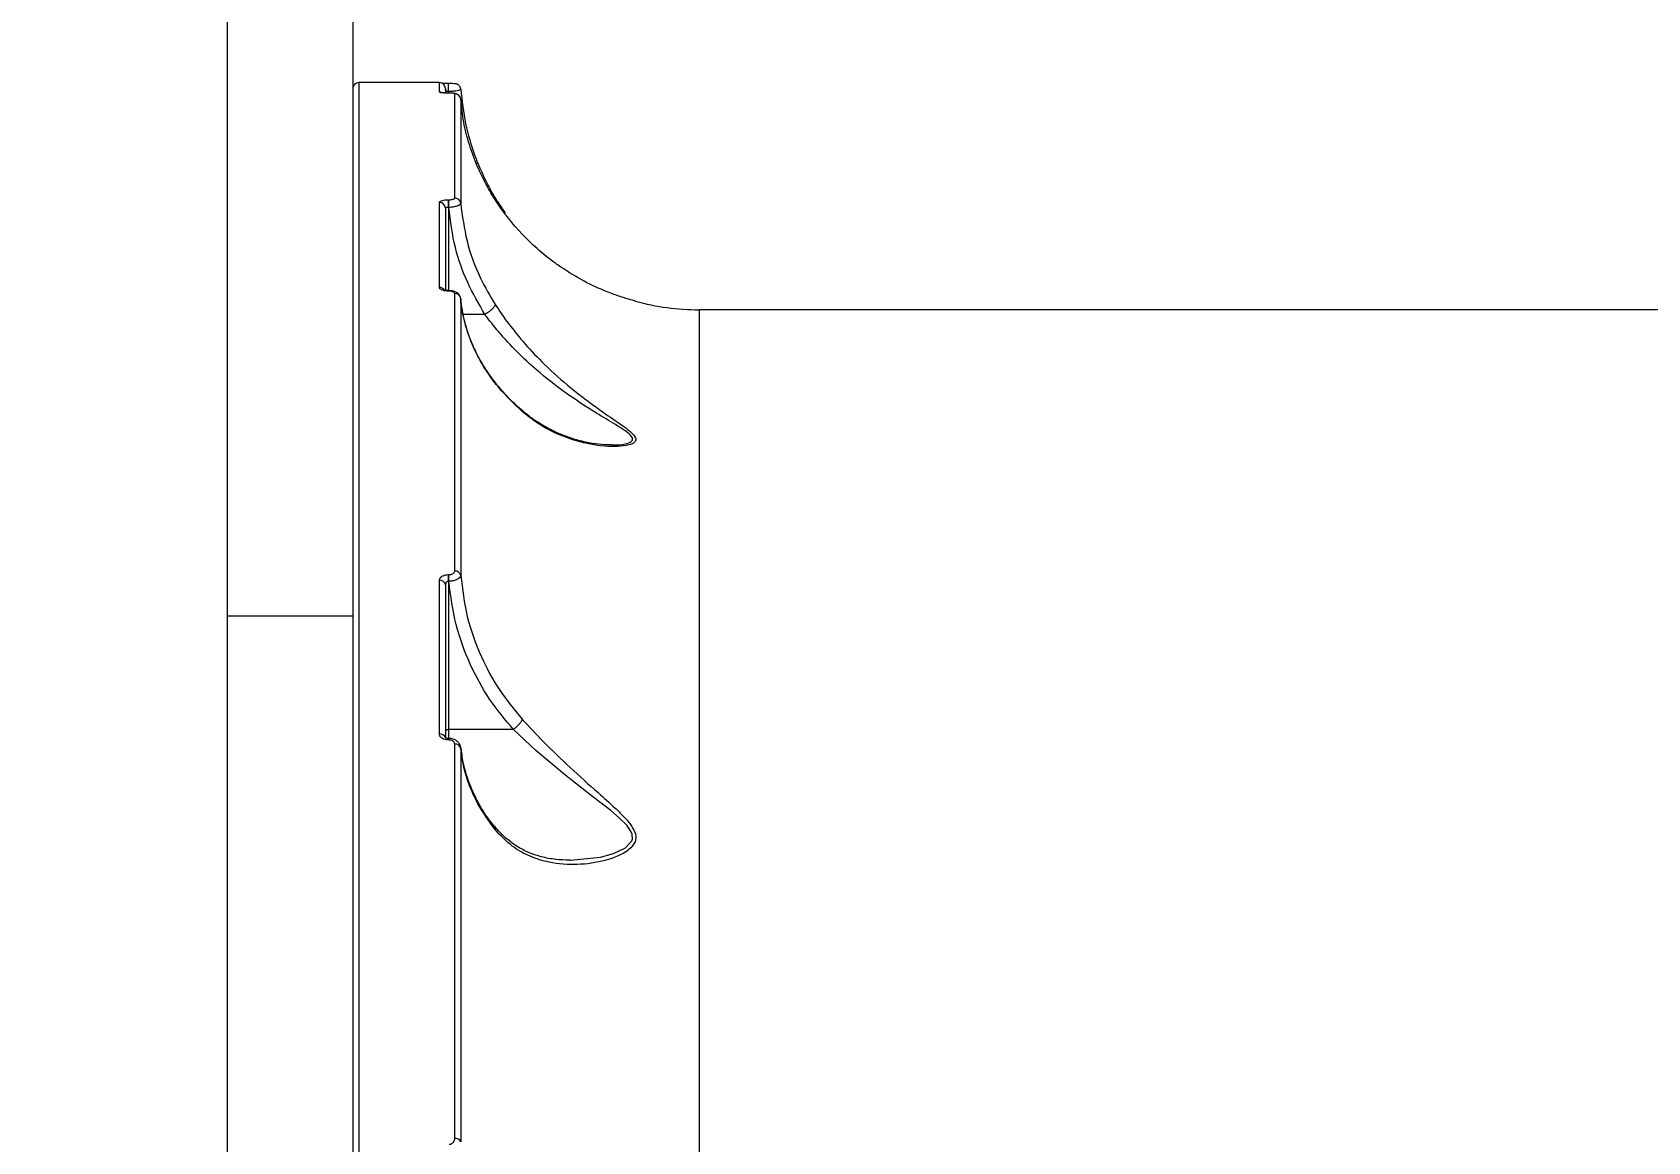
# Model space of a CAD drawing. Header units: millimetres. Extents: x -7735 to 7893, y -6545 to 6034.
# Drawn here: x -2533.8 to -2263.5, y -1926 to -1740.5 of the extents above; entities that cross this region are included whole.
import ezdxf

# ---------------------------------------------------------------- set-up
doc = ezdxf.new("R2010")
doc.units = ezdxf.units.MM
for name, color, linetype in [('DIKOM_ОБЪЕКТ', 7, 'Continuous'), ('DIKOM_РАЗМЕР_ЗОНА', 7, 'Continuous'), ('DIKOM_РАЗМЕР_ОБЪЕКТА', 7, 'Continuous')]:
    doc.layers.add(name, color=color, linetype=linetype)
doc.styles.add('style1', font='arial.ttf', dxfattribs={"width": 0.8})
doc.dimstyles.new('1-50', dxfattribs={"dimtxt": 300, "dimasz": 200, "dimexe": 100, "dimexo": 0, "dimgap": 100, "dimtad": 1, "dimtxsty": 'style1', "dimcen": 200, "dimclrd": 7, "dimclre": 7, "dimclrt": 7, "dimadec": 1, "dimazin": 2, "dimtfac": 1, "dimtmove": 0, "dimatfit": 2, "dimfxl": 0, "dimlwd": 25, "dimlwe": 18, "dimarcsym": 0})

# ---------------------------------------------------------------- blocks, each defined once
blk = doc.blocks.new('*D0')
at = {"layer": 'Defpoints', "color": 0, "transparency": 16777216}
for p in [(5893.22, 882.1), (-4595.74, 266.13), (5893.22, -5840.17)]:
    blk.add_point(p, dxfattribs=at)
at = {"layer": 'DIKOM_РАЗМЕР_ОБЪЕКТА', "color": 7, "lineweight": 18, "transparency": 16777216}
for p, q in [((5893.22, 882.1), (5893.22, -5940.17)), ((-4595.74, 266.13), (-4595.74, -5940.17))]:
    blk.add_line(p, q, dxfattribs=at)
at = {"layer": 'DIKOM_РАЗМЕР_ОБЪЕКТА', "color": 7, "lineweight": 25, "transparency": 16777216}
blk.add_line((-4395.74, -5840.17), (5693.22, -5840.17), dxfattribs=at)
at = {"layer": 'DIKOM_РАЗМЕР_ОБЪЕКТА', "color": 7, "transparency": 16777216}
for points in [[(-4395.74, -5806.84), (-4395.74, -5873.51), (-4595.74, -5840.17)], [(5693.22, -5806.84), (5693.22, -5873.51), (5893.22, -5840.17)]]:
    blk.add_solid(points, dxfattribs=at)
at = {"layer": 'DIKOM_РАЗМЕР_ОБЪЕКТА', "color": 7, "transparency": 16777216, "insert": (648.74, -5587), "char_height": 300, "attachment_point": 5, "style": 'style1'}
blk.add_mtext('10450', dxfattribs=at)
blk = doc.blocks.new('*D1')
at = {"layer": 'Defpoints', "color": 0, "transparency": 16777216}
for p in [(-1659.72, 4539.04), (-6635.97, -4006.79), (-1659.72, -4006.79)]:
    blk.add_point(p, dxfattribs=at)
at = {"layer": 'DIKOM_РАЗМЕР_ОБЪЕКТА', "color": 7, "lineweight": 18, "transparency": 16777216}
for p, q in [((-1659.72, 4539.04), (-6735.97, 4539.04)), ((-1659.72, -4006.79), (-6735.97, -4006.79))]:
    blk.add_line(p, q, dxfattribs=at)
at = {"layer": 'DIKOM_РАЗМЕР_ОБЪЕКТА', "color": 7, "lineweight": 25, "transparency": 16777216}
blk.add_line((-6635.97, 4339.04), (-6635.97, -3806.79), dxfattribs=at)
at = {"layer": 'DIKOM_РАЗМЕР_ОБЪЕКТА', "color": 7, "transparency": 16777216}
for points in [[(-6669.31, 4339.04), (-6602.64, 4339.04), (-6635.97, 4539.04)], [(-6669.31, -3806.79), (-6602.64, -3806.79), (-6635.97, -4006.79)]]:
    blk.add_solid(points, dxfattribs=at)
at = {"layer": 'DIKOM_РАЗМЕР_ОБЪЕКТА', "color": 7, "transparency": 16777216, "insert": (-6889.14, 266.13), "char_height": 300, "attachment_point": 5, "rotation": 90, "style": 'style1'}
blk.add_mtext('8550', dxfattribs=at)
blk = doc.blocks.new('*D2')
at = {"layer": 'Defpoints', "color": 0, "transparency": 16777216}
for p in [(-1994.19, 6033.86), (-7284.85, -5501.61), (-1994.19, -5501.61)]:
    blk.add_point(p, dxfattribs=at)
at = {"layer": 'DIKOM_РАЗМЕР_ЗОНА', "color": 7, "lineweight": 18, "transparency": 16777216}
for p, q in [((-1994.19, 6033.86), (-7384.85, 6033.86)), ((-1994.19, -5501.61), (-7384.85, -5501.61))]:
    blk.add_line(p, q, dxfattribs=at)
at = {"layer": 'DIKOM_РАЗМЕР_ЗОНА', "color": 7, "lineweight": 25, "transparency": 16777216}
blk.add_line((-7284.85, 5833.86), (-7284.85, -5301.61), dxfattribs=at)
at = {"layer": 'DIKOM_РАЗМЕР_ЗОНА', "color": 7, "transparency": 16777216}
for points in [[(-7318.18, 5833.86), (-7251.52, 5833.86), (-7284.85, 6033.86)], [(-7318.18, -5301.61), (-7251.52, -5301.61), (-7284.85, -5501.61)]]:
    blk.add_solid(points, dxfattribs=at)
at = {"layer": 'DIKOM_РАЗМЕР_ЗОНА', "color": 7, "transparency": 16777216, "insert": (-7538.02, 266.13), "char_height": 300, "attachment_point": 5, "rotation": 90, "style": 'style1'}
blk.add_mtext('11550', dxfattribs=at)
blk = doc.blocks.new('*D3')
at = {"layer": 'Defpoints', "color": 0, "transparency": 16777216}
for p in [(-6112.56, 266.13), (7893.22, 266.13), (7893.22, -6445.11)]:
    blk.add_point(p, dxfattribs=at)
at = {"layer": 'DIKOM_РАЗМЕР_ЗОНА', "color": 7, "lineweight": 18, "transparency": 16777216}
for p, q in [((-6112.56, 266.13), (-6112.56, -6545.11)), ((7893.22, 266.13), (7893.22, -6545.11))]:
    blk.add_line(p, q, dxfattribs=at)
at = {"layer": 'DIKOM_РАЗМЕР_ЗОНА', "color": 7, "lineweight": 25, "transparency": 16777216}
blk.add_line((-5912.56, -6445.11), (7693.22, -6445.11), dxfattribs=at)
at = {"layer": 'DIKOM_РАЗМЕР_ЗОНА', "color": 7, "transparency": 16777216}
for points in [[(-5912.56, -6411.77), (-5912.56, -6478.44), (-6112.56, -6445.11)], [(7693.22, -6411.77), (7693.22, -6478.44), (7893.22, -6445.11)]]:
    blk.add_solid(points, dxfattribs=at)
at = {"layer": 'DIKOM_РАЗМЕР_ЗОНА', "color": 7, "transparency": 16777216, "insert": (890.33, -6191.83), "char_height": 300, "attachment_point": 5, "style": 'style1'}
blk.add_mtext('13950', dxfattribs=at)

msp = doc.modelspace()

# ---------------------------------------------------------------- linework, layer by layer
at = {"layer": 'DIKOM_ОБЪЕКТ', "color": 7, "linetype": 'Continuous', "lineweight": 15}
for p, q in [((-2501.19, -1732.058), (-2501.19, -1838.097)), ((-2480.19, -1732.058), (-2480.19, -1838.097)), ((-2465.69, -1748.875), (-2479.19, -1748.875)), ((-2479.19, -1748.875), (-2479.19, -2167.872)), ((-2465.69, -1750.471), (-2465.69, -1748.875)), ((-2464.69, -1749.875), (-2464.69, -1750.478)), ((-2464.157, -1749.043), (-2464.19, -1749.043)), ((-2464.19, -1750.378), (-2464.19, -1749.043)), ((-2464.157, -1750.378), (-2464.19, -1750.378)), ((-2464.19, -1750.378), (-2464.19, -1750.633)), ((-2464.087, -1750.633), (-2464.19, -1750.633)), ((-2464.19, -1750.633), (-2464.19, -1750.637)), ((-2464.087, -1750.637), (-2464.19, -1750.637)), ((-2464.157, -1750.378), (-2464.157, -1749.043)), ((-2464.122, -1750.633), (-2464.157, -1750.378)), ((-2464.087, -1750.633), (-2464.087, -1750.637)), ((-2463.13, -1768.177), (-2463.13, -1750.747)), ((-2462.133, -1751.67), (-2462.133, -1769.061)), ((-2465.69, -1783.138), (-2465.69, -1768.936)), ((-2464.69, -1769.889), (-2464.69, -1783.515)), ((-2464.19, -1768.48), (-2464.135, -1768.48)), ((-2464.19, -1769.764), (-2464.19, -1768.48)), ((-2464.135, -1769.764), (-2464.19, -1769.764)), ((-2464.19, -1769.764), (-2464.19, -1783.681)), ((-2464.135, -1769.764), (-2464.135, -1768.48)), ((-2464.111, -1783.681), (-2464.19, -1783.681)), ((-2464.19, -1783.681), (-2464.19, -1783.764)), ((-2464.111, -1783.764), (-2464.19, -1783.764)), ((-2464.111, -1783.681), (-2464.111, -1783.682)), ((-2464.111, -1783.682), (-2464.111, -1783.764)), ((-2463.13, -1830.563), (-2463.13, -1784.175)), ((-2462.133, -1785.024), (-2462.133, -1831.31)), ((-2458.076, -1787.645), (-2461.738, -1787.645)), ((-2052.14, -1786.875), (-2422.24, -1786.875)), ((-2422.24, -1786.875), (-2422.24, -2107.027)), ((-2465.69, -1857.833), (-2465.69, -1832.113)), ((-2464.19, -1831.173), (-2464.111, -1831.173)), ((-2464.19, -1832.303), (-2464.19, -1831.173)), ((-2464.19, -1832.303), (-2464.19, -1857.104)), ((-2464.111, -1832.303), (-2464.19, -1832.303)), ((-2464.111, -1832.303), (-2464.111, -1831.173)), ((-2464.69, -1832.915), (-2464.69, -1858.574)), ((-2501.19, -1838.097), (-2480.19, -1838.097)), ((-2501.19, -1838.097), (-2501.19, -2499.653)), ((-2480.19, -1838.097), (-2480.19, -2499.653)), ((-2453.303, -1857.104), (-2464.19, -1857.104)), ((-2464.19, -1857.104), (-2464.19, -1858.551)), ((-2464.135, -1858.584), (-2464.19, -1858.584)), ((-2464.19, -1858.584), (-2464.19, -1858.846)), ((-2464.135, -1858.846), (-2464.19, -1858.846)), ((-2464.135, -1858.584), (-2464.135, -1858.846)), ((-2463.13, -1925.502), (-2463.13, -1859.525)), ((-2462.133, -1860.208), (-2462.133, -1926.039)), ((-2461.94, -1860.991), (-2462.06, -1860.111))]:
    msp.add_line(p, q, dxfattribs=at)
at = {"layer": 'DIKOM_ОБЪЕКТ', "color": 7, "linetype": 'Continuous', "lineweight": 15, "flags": 128}
for points in [[(-2464.69, -1857.267), (-2464.681, -1857.236), (-2464.652, -1857.205), (-2464.606, -1857.177), (-2464.544, -1857.152), (-2464.468, -1857.132), (-2464.381, -1857.117), (-2464.288, -1857.107), (-2464.19, -1857.104)], [(-2443.885, -1878.944), (-2443.756, -1878.957), (-2438.735, -1878.426), (-2436.557, -1877.823), (-2434.573, -1876.878), (-2433.501, -1875.732), (-2433.4, -1875.428), (-2433.446, -1874.571), (-2433.543, -1874.307), (-2434.289, -1873.175), (-2435.549, -1871.91), (-2437.022, -1870.665), (-2439.999, -1868.346), (-2444.766, -1864.624), (-2449.557, -1860.586), (-2453.299, -1857.104), (-2453.3, -1857.104), (-2453.3, -1857.104)]]:
    msp.add_lwpolyline(points, dxfattribs=at)
at = {"layer": 'DIKOM_ОБЪЕКТ', "color": 7, "linetype": 'Continuous', "lineweight": 15}
for centre, radius, start, end in [((-2479.19, -1749.875), 1, 90, 180), ((-2465.69, -1749.875), 1, 0, 90), ((-2465.689, -1751.471), 1, 63.18691, 90.03899), ((-2463.128, -1751.746), 0.998, 4.34982, 90.10183), ((-2465.667, -1769.913), 0.977, 1.43536, 91.3631), ((-2463.11, -1769.159), 0.982, 5.70551, 91.17636), ((-2465.679, -1784.167), 1.029, 37.72264, 90.61373), ((-2463.094, -1785.143), 0.969, 7.05107, 92.13324), ((-2422.24, -1746.875), 40, 254.58804, 270), ((-2465.601, -1833.026), 0.917, 6.96926, 95.58129), ((-2463.051, -1831.497), 0.937, 11.52312, 94.83796), ((-2465.592, -1858.775), 0.947, 20.95356, 95.96262), ((-2463.027, -1860.444), 0.925, 14.81874, 96.40289), ((-2462.98, -1926.418), 0.928, 24.10415, 99.29189)]:
    msp.add_arc(centre, radius, start, end, dxfattribs=at)
for points, knots in [([(-2464.19, -1750.637), (-2464.26, -1750.637), (-2464.502, -1750.636), (-2464.898, -1750.621), (-2465.307, -1750.586), (-2465.623, -1750.535), (-2465.666, -1750.494), (-2465.69, -1750.471)], [0, 0, 0, 0, 0.0795771, 0.2757321, 0.4707619, 0.7105444, 1, 1, 1, 1]), ([(-2464.28, -1750.631), (-2464.347, -1750.631), (-2464.544, -1750.63), (-2464.852, -1750.616), (-2465.136, -1750.593), (-2465.299, -1750.568), (-2465.311, -1750.565), (-2465.315, -1750.564)], [0, 0, 0, 0, 0.1214647, 0.3604774, 0.6194459, 0.8717352, 1, 1, 1, 1]), ([(-2464.19, -1749.043), (-2464.204, -1749.043), (-2464.383, -1749.044), (-2464.725, -1749.04), (-2465.065, -1749.035), (-2465.175, -1749.031), (-2465.191, -1749.031)], [0, 0, 0, 0, 0.0353376, 0.47703, 0.9270075, 1, 1, 1, 1]), ([(-2464.19, -1750.378), (-2464.233, -1750.376), (-2464.288, -1750.373), (-2464.391, -1750.349), (-2464.501, -1750.304), (-2464.61, -1750.216), (-2464.678, -1750.111), (-2464.686, -1750.036), (-2464.69, -1750.001)], [0, 0, 0, 0, 0.127218, 0.1625483, 0.3404115, 0.5454032, 0.7831117, 1, 1, 1, 1]), ([(-2462.137, -1749.994), (-2462.136, -1749.988), (-2462.124, -1749.867), (-2462.212, -1749.654), (-2462.367, -1749.411), (-2462.549, -1749.252), (-2462.723, -1749.156), (-2462.871, -1749.105), (-2462.977, -1749.083), (-2463.061, -1749.072), (-2463.2, -1749.06), (-2463.427, -1749.051), (-2463.805, -1749.044), (-2464.048, -1749.043), (-2464.158, -1749.043)], [0, 0, 0, 0, 0.00561542, 0.12558589, 0.22156172, 0.30258132, 0.37105073, 0.426553, 0.46690022, 0.50365248, 0.56470195, 0.7523888, 0.88805312, 1, 1, 1, 1]), ([(-2462.137, -1749.994), (-2462.136, -1749.988), (-2462.124, -1749.867), (-2462.212, -1749.654), (-2462.367, -1749.411), (-2462.549, -1749.252), (-2462.723, -1749.156), (-2462.871, -1749.105), (-2462.977, -1749.083), (-2463.061, -1749.072), (-2463.2, -1749.06), (-2463.427, -1749.051), (-2463.805, -1749.044), (-2464.048, -1749.043), (-2464.158, -1749.043)], [0, 0, 0, 0, 0.00561542, 0.12558589, 0.22156172, 0.30258132, 0.37105073, 0.426553, 0.46690022, 0.50365248, 0.56470195, 0.7523888, 0.88805312, 1, 1, 1, 1]), ([(-2462.133, -1750.003), (-2462.147, -1750.033), (-2462.178, -1750.099), (-2462.469, -1750.199), (-2462.93, -1750.286), (-2463.511, -1750.351), (-2463.941, -1750.369), (-2464.157, -1750.378)], [0, 0, 0, 0, 0.1847819, 0.3988002, 0.6012571, 0.7990033, 1, 1, 1, 1]), ([(-2462.134, -1751.663), (-2462.134, -1751.662), (-2462.117, -1751.54), (-2462.212, -1751.321), (-2462.371, -1751.066), (-2462.567, -1750.897), (-2462.762, -1750.792), (-2462.957, -1750.726), (-2463.193, -1750.679), (-2463.508, -1750.648), (-2463.869, -1750.633), (-2464.062, -1750.634), (-2464.125, -1750.635)], [0, 0, 0, 0, 0.0006393, 0.1306781, 0.2350303, 0.3261199, 0.4090669, 0.4910151, 0.6064711, 0.7971334, 0.9339514, 1, 1, 1, 1]), ([(-2463.13, -1750.747), (-2463.146, -1750.731), (-2463.175, -1750.703), (-2463.38, -1750.669), (-2463.637, -1750.648), (-2463.886, -1750.638), (-2464.04, -1750.637), (-2464.087, -1750.637)], [0, 0, 0, 0, 0.3025943, 0.5346703, 0.7255408, 0.9171564, 1, 1, 1, 1]), ([(-2462.133, -1750.003), (-2461.914, -1751.926), (-2461.485, -1755.699), (-2460.299, -1759.71), (-2459.501, -1761.789), (-2459.374, -1762.12)], [0, 0, 0, 0, 0.4665328, 0.9150124, 1, 1, 1, 1]), ([(-2445.848, -1779.417), (-2446.091, -1779.242), (-2447.314, -1778.363), (-2449.379, -1776.676), (-2452.745, -1773.419), (-2455.501, -1769.934), (-2457.855, -1766.059), (-2459.428, -1762.846), (-2460.751, -1759.217), (-2461.706, -1755.486), (-2461.991, -1752.942), (-2462.133, -1751.67)], [0, 0, 0, 0, 0.024296, 0.1222469, 0.2202152, 0.4215132, 0.5118857, 0.6322351, 0.7525903, 0.8762934, 1, 1, 1, 1]), ([(-2459.374, -1762.12), (-2459.371, -1762.128), (-2459.343, -1762.2), (-2459.343, -1762.312), (-2459.462, -1762.442), (-2459.492, -1762.474)], [0, 0, 0, 0, 0.0910027, 0.7718422, 1, 1, 1, 1]), ([(-2459.374, -1762.12), (-2458.754, -1763.55), (-2457.747, -1765.871), (-2456.057, -1768.75), (-2455.066, -1770.12), (-2454.654, -1770.69)], [0, 0, 0, 0, 0.4841108, 0.7856245, 1, 1, 1, 1]), ([(-2465.69, -1768.936), (-2465.674, -1768.885), (-2465.64, -1768.782), (-2465.382, -1768.645), (-2465.001, -1768.542), (-2464.579, -1768.487), (-2464.301, -1768.482), (-2464.19, -1768.48)], [0, 0, 0, 0, 0.2150389, 0.4299587, 0.6446983, 0.8591811, 1, 1, 1, 1]), ([(-2464.19, -1769.764), (-2464.227, -1769.764), (-2464.32, -1769.766), (-2464.461, -1769.78), (-2464.587, -1769.808), (-2464.674, -1769.846), (-2464.685, -1769.874), (-2464.69, -1769.889)], [0, 0, 0, 0, 0.1405743, 0.3551746, 0.5698802, 0.7849573, 1, 1, 1, 1]), ([(-2464.135, -1768.48), (-2464.061, -1768.478), (-2463.873, -1768.474), (-2463.591, -1768.438), (-2463.336, -1768.369), (-2463.164, -1768.279), (-2463.141, -1768.211), (-2463.13, -1768.177)], [0, 0, 0, 0, 0.1422612, 0.3569946, 0.5715692, 0.7857032, 1, 1, 1, 1]), ([(-2462.133, -1769.061), (-2462.155, -1769.133), (-2462.199, -1769.277), (-2462.542, -1769.478), (-2463.049, -1769.64), (-2463.613, -1769.735), (-2463.986, -1769.756), (-2464.135, -1769.764)], [0, 0, 0, 0, 0.2142715, 0.4283227, 0.6427587, 0.8576234, 1, 1, 1, 1]), ([(-2458.076, -1787.645), (-2459.097, -1785.893), (-2461.164, -1782.346), (-2463.288, -1776.307), (-2463.843, -1772.019), (-2464.135, -1769.764)], [0, 0, 0, 0, 0.3165701, 0.6406719, 1, 1, 1, 1]), ([(-2462.133, -1769.061), (-2461.854, -1771.176), (-2461.289, -1775.463), (-2459.212, -1781.172), (-2457.225, -1784.538), (-2456.366, -1785.994)], [0, 0, 0, 0, 0.3558625, 0.7214829, 1, 1, 1, 1]), ([(-2432.869, -1785.437), (-2432.902, -1785.429), (-2432.988, -1785.407), (-2434.123, -1785.098), (-2435.923, -1784.531), (-2438.625, -1783.505), (-2441.994, -1781.946), (-2444.555, -1780.265), (-2445.848, -1779.417)], [0, 0, 0, 0, 0.0730105, 0.1858764, 0.336743, 0.4916056, 0.7434486, 1, 1, 1, 1]), ([(-2464.19, -1783.764), (-2464.277, -1783.762), (-2464.534, -1783.757), (-2464.952, -1783.692), (-2465.358, -1783.55), (-2465.637, -1783.356), (-2465.672, -1783.211), (-2465.69, -1783.138)], [0, 0, 0, 0, 0.1082664, 0.3204343, 0.5430873, 0.771542, 1, 1, 1, 1]), ([(-2464.19, -1783.678), (-2464.25, -1783.678), (-2464.405, -1783.679), (-2464.628, -1783.646), (-2464.802, -1783.602), (-2464.899, -1783.56), (-2464.9, -1783.559), (-2464.9, -1783.559)], [0, 0, 0, 0, 0.1627454, 0.4284198, 0.6544971, 0.8458113, 1, 1, 1, 1]), ([(-2463.13, -1784.175), (-2463.142, -1784.127), (-2463.165, -1784.031), (-2463.347, -1783.903), (-2463.611, -1783.812), (-2463.884, -1783.769), (-2464.052, -1783.766), (-2464.111, -1783.764)], [0, 0, 0, 0, 0.2288009, 0.4578361, 0.6784953, 0.8883194, 1, 1, 1, 1]), ([(-2462.156, -1784.982), (-2462.169, -1784.866), (-2462.198, -1784.611), (-2462.423, -1784.28), (-2462.75, -1783.998), (-2463.222, -1783.788), (-2463.707, -1783.675), (-2464.031, -1783.693), (-2464.11, -1783.698)], [0, 0, 0, 0, 0.1329349, 0.2915104, 0.4528961, 0.6479732, 0.9136609, 1, 1, 1, 1]), ([(-2461.684, -1787.892), (-2461.696, -1787.846), (-2461.953, -1786.9), (-2462.099, -1785.925), (-2462.138, -1784.995), (-2462.138, -1784.982)], [0, 0, 0, 0, 0.0477241, 0.9864521, 1, 1, 1, 1]), ([(-2451.822, -1803.907), (-2453.194, -1802.6), (-2455.972, -1799.953), (-2458.638, -1795.975), (-2460.454, -1792.212), (-2461.618, -1788.755), (-2461.961, -1786.273), (-2462.133, -1785.024)], [0, 0, 0, 0, 0.2398808, 0.4858736, 0.6394239, 0.8185502, 1, 1, 1, 1]), ([(-2456.366, -1785.994), (-2456.366, -1786.007), (-2456.366, -1786.059), (-2456.41, -1786.209), (-2456.595, -1786.491), (-2456.983, -1786.881), (-2457.493, -1787.289), (-2457.877, -1787.525), (-2458.069, -1787.643)], [0, 0, 0, 0, 0.0380924, 0.1491929, 0.3618733, 0.5745888, 0.7872588, 1, 1, 1, 1]), ([(-2456.366, -1785.994), (-2455.65, -1787.052), (-2454.113, -1789.323), (-2451.323, -1792.713), (-2447.817, -1796.399), (-2443.65, -1800.092), (-2439.464, -1803.219), (-2436.371, -1805.318), (-2434.473, -1806.658), (-2433.343, -1807.575), (-2432.903, -1808.183), (-2432.8, -1808.655), (-2432.994, -1809.117), (-2434.077, -1809.572), (-2435.877, -1809.785), (-2438.824, -1809.712), (-2442.809, -1808.982), (-2446.733, -1807.395), (-2449.741, -1805.592), (-2451.126, -1804.471), (-2451.822, -1803.907)], [0, 0, 0, 0, 0.0590574, 0.1267728, 0.1965315, 0.2899979, 0.386196, 0.4527714, 0.4864337, 0.520908, 0.5489152, 0.5542517, 0.5800482, 0.6152127, 0.6617358, 0.7094937, 0.8061412, 0.9056057, 0.9525558, 1, 1, 1, 1]), ([(-2451.955, -1803.626), (-2452.358, -1803.282), (-2453.552, -1802.261), (-2455.279, -1800.404), (-2457.138, -1798.079), (-2458.724, -1795.625), (-2460.028, -1793.074), (-2461.049, -1790.492), (-2461.476, -1788.745), (-2461.684, -1787.892)], [0, 0, 0, 0, 0.0775295, 0.2297784, 0.3834998, 0.5385738, 0.6945225, 0.8507663, 1, 1, 1, 1]), ([(-2458.069, -1787.643), (-2458.07, -1787.644), (-2458.072, -1787.645), (-2458.075, -1787.645), (-2458.076, -1787.645)], [0, 0, 0, 0, 0.6009552, 1, 1, 1, 1]), ([(-2436.912, -1809.485), (-2436.823, -1809.489), (-2435.976, -1809.525), (-2434.722, -1809.376), (-2433.539, -1808.997), (-2433.328, -1808.579), (-2433.436, -1808.156), (-2433.911, -1807.604), (-2435.093, -1806.778), (-2437.088, -1805.559), (-2440.308, -1803.653), (-2444.687, -1800.786), (-2449.02, -1797.406), (-2452.745, -1793.956), (-2455.647, -1790.8), (-2457.354, -1788.645), (-2458.068, -1787.644), (-2458.069, -1787.643)], [0, 0, 0, 0, 0.0082955, 0.0791702, 0.1292307, 0.1648075, 0.1721564, 0.2112369, 0.260138, 0.3109865, 0.4114734, 0.5547432, 0.7014066, 0.8050095, 0.9110153, 0.9999505, 1, 1, 1, 1]), ([(-2451.984, -1803.657), (-2451.942, -1803.697), (-2451.871, -1803.764), (-2451.836, -1803.866), (-2451.822, -1803.907)], [0, 0, 0, 0, 0.5963142, 1, 1, 1, 1]), ([(-2436.912, -1809.493), (-2437.305, -1809.488), (-2438.331, -1809.474), (-2440.177, -1809.251), (-2442.458, -1808.761), (-2444.828, -1807.991), (-2447.102, -1806.98), (-2449.197, -1805.759), (-2450.806, -1804.644), (-2451.682, -1803.855), (-2451.947, -1803.616)], [0, 0, 0, 0, 0.0825632, 0.2156381, 0.3635474, 0.520706, 0.6687363, 0.8096431, 0.9424192, 1, 1, 1, 1]), ([(-2465.69, -1832.113), (-2465.68, -1832.029), (-2465.657, -1831.842), (-2465.454, -1831.576), (-2465.115, -1831.353), (-2464.679, -1831.202), (-2464.353, -1831.183), (-2464.19, -1831.173)], [0, 0, 0, 0, 0.1741754, 0.3895851, 0.5958092, 0.7978562, 1, 1, 1, 1]), ([(-2464.19, -1832.303), (-2464.236, -1832.307), (-2464.291, -1832.313), (-2464.395, -1832.352), (-2464.505, -1832.424), (-2464.615, -1832.571), (-2464.679, -1832.741), (-2464.687, -1832.86), (-2464.69, -1832.915)], [0, 0, 0, 0, 0.1444943, 0.1753968, 0.3626027, 0.571021, 0.8047018, 1, 1, 1, 1]), ([(-2464.111, -1831.173), (-2464.003, -1831.167), (-2463.788, -1831.154), (-2463.502, -1831.056), (-2463.282, -1830.91), (-2463.152, -1830.737), (-2463.137, -1830.617), (-2463.13, -1830.563)], [0, 0, 0, 0, 0.20400094, 0.40799722, 0.61356297, 0.82653552, 1, 1, 1, 1]), ([(-2462.133, -1831.31), (-2462.148, -1831.392), (-2462.183, -1831.576), (-2462.45, -1831.847), (-2462.895, -1832.082), (-2463.468, -1832.252), (-2463.896, -1832.286), (-2464.111, -1832.303)], [0, 0, 0, 0, 0.170041, 0.3807747, 0.5866618, 0.7931205, 1, 1, 1, 1]), ([(-2453.303, -1857.104), (-2454.692, -1855.44), (-2457.504, -1852.072), (-2460.721, -1846.122), (-2463.168, -1839.505), (-2463.794, -1834.726), (-2464.111, -1832.303)], [0, 0, 0, 0, 0.2328877, 0.4712947, 0.7319715, 1, 1, 1, 1]), ([(-2462.133, -1831.31), (-2461.848, -1833.611), (-2461.271, -1838.279), (-2458.954, -1844.677), (-2455.852, -1850.496), (-2453.175, -1853.743), (-2451.822, -1855.385)], [0, 0, 0, 0, 0.2625637, 0.532662, 0.7636479, 1, 1, 1, 1]), ([(-2451.822, -1855.385), (-2450.649, -1856.65), (-2448.092, -1859.406), (-2443.771, -1863.539), (-2439.696, -1867.164), (-2436.714, -1869.807), (-2434.891, -1871.576), (-2433.706, -1872.923), (-2432.899, -1874.272), (-2432.782, -1875.258), (-2433.069, -1876.277), (-2433.975, -1877.309), (-2435.793, -1878.297), (-2438.694, -1879.278), (-2442.644, -1879.844), (-2446.903, -1879.532), (-2450.549, -1878.395), (-2453.654, -1876.72), (-2455.438, -1874.824), (-2456.366, -1873.839)], [0, 0, 0, 0, 0.0790204, 0.1721799, 0.2680568, 0.3287288, 0.3610571, 0.3938987, 0.4223305, 0.4513193, 0.4599428, 0.4989925, 0.5446042, 0.5914335, 0.6876202, 0.7865788, 0.8546755, 0.9244429, 1, 1, 1, 1]), ([(-2451.822, -1855.385), (-2451.837, -1855.422), (-2451.88, -1855.529), (-2452.031, -1855.787), (-2452.336, -1856.183), (-2452.789, -1856.665), (-2453.13, -1856.957), (-2453.3, -1857.104)], [0, 0, 0, 0, 0.0873283, 0.2536173, 0.5024317, 0.7511826, 1, 1, 1, 1]), ([(-2464.19, -1858.846), (-2464.301, -1858.841), (-2464.579, -1858.829), (-2465.001, -1858.707), (-2465.382, -1858.478), (-2465.64, -1858.174), (-2465.674, -1857.947), (-2465.69, -1857.833)], [0, 0, 0, 0, 0.1408235, 0.3552989, 0.5700717, 0.7849681, 1, 1, 1, 1]), ([(-2464.19, -1858.581), (-2464.245, -1858.58), (-2464.37, -1858.578), (-2464.537, -1858.536), (-2464.658, -1858.483), (-2464.725, -1858.435), (-2464.727, -1858.431), (-2464.728, -1858.429)], [0, 0, 0, 0, 0.1827482, 0.40908497, 0.61155233, 0.80323005, 1, 1, 1, 1]), ([(-2462.154, -1860.123), (-2462.152, -1860.09), (-2462.137, -1859.868), (-2462.327, -1859.483), (-2462.69, -1859.041), (-2463.235, -1858.729), (-2463.748, -1858.574), (-2464.061, -1858.6), (-2464.135, -1858.606)], [0, 0, 0, 0, 0.0372831, 0.2455649, 0.4491803, 0.6711949, 0.9222968, 1, 1, 1, 1]), ([(-2463.13, -1859.525), (-2463.141, -1859.449), (-2463.164, -1859.296), (-2463.336, -1859.093), (-2463.591, -1858.94), (-2463.873, -1858.858), (-2464.061, -1858.849), (-2464.135, -1858.846)], [0, 0, 0, 0, 0.21428775, 0.4284603, 0.64300375, 0.85774595, 1, 1, 1, 1]), ([(-2453.3, -1857.104), (-2453.3, -1857.104), (-2453.301, -1857.104), (-2453.302, -1857.104), (-2453.302, -1857.104), (-2453.303, -1857.104)], [0, 0, 0, 0, 0.3889659, 0.8284449, 1, 1, 1, 1]), ([(-2456.366, -1873.839), (-2457.415, -1872.392), (-2459.123, -1870.036), (-2460.702, -1866.494), (-2461.694, -1863.41), (-2461.985, -1861.288), (-2462.133, -1860.208)], [0, 0, 0, 0, 0.34222002, 0.55726532, 0.7746037, 1, 1, 1, 1]), ([(-2456.465, -1873.331), (-2456.765, -1872.965), (-2457.676, -1871.855), (-2458.911, -1869.878), (-2460.18, -1867.421), (-2461.134, -1864.868), (-2461.731, -1862.715), (-2461.889, -1861.412), (-2461.94, -1860.991)], [0, 0, 0, 0, 0.0975002, 0.295839, 0.4963864, 0.6988572, 0.9028203, 1, 1, 1, 1]), ([(-2443.886, -1878.945), (-2444.665, -1878.926), (-2446.268, -1878.886), (-2448.498, -1878.454), (-2450.587, -1877.785), (-2452.445, -1876.858), (-2454.131, -1875.667), (-2455.46, -1874.475), (-2456.166, -1873.615), (-2456.44, -1873.28)], [0, 0, 0, 0, 0.1651256, 0.3400892, 0.4860122, 0.6407016, 0.7905203, 0.9185969, 1, 1, 1, 1]), ([(-2456.528, -1873.379), (-2456.481, -1873.432), (-2456.391, -1873.535), (-2456.367, -1873.71), (-2456.366, -1873.813), (-2456.366, -1873.839)], [0, 0, 0, 0, 0.44452536, 0.85815653, 1, 1, 1, 1]), ([(-2464.087, -1926.468), (-2463.992, -1926.46), (-2463.804, -1926.444), (-2463.552, -1926.321), (-2463.342, -1926.136), (-2463.185, -1925.877), (-2463.133, -1925.653), (-2463.131, -1925.522), (-2463.13, -1925.502)], [0, 0, 0, 0, 0.1672959, 0.3344424, 0.5090708, 0.7130548, 0.9577355, 1, 1, 1, 1])]:
    msp.add_open_spline(points, degree=3, knots=knots, dxfattribs=at)

# ---------------------------------------------------------------- dimensions: what is measured, and where the dimension line sits
at = {"layer": 'DIKOM_РАЗМЕР_ЗОНА'}
dim = msp.add_linear_dim(base=(-7284.85, -5501.612), p1=(-1994.19, 6033.862), p2=(-1994.19, -5501.612), angle=90, text='11550', dimstyle='1-50', dxfattribs=at)
dim.commit()
dim.dimension.update_dxf_attribs({"geometry": '*D2', "text_midpoint": (-7284.85, 266.125), "dimtype": 160})
dim = msp.add_linear_dim(base=(7893.216, -6445.106), p1=(-6112.558, 266.125), p2=(7893.216, 266.125), text='13950', dimstyle='1-50', dxfattribs=at)
dim.commit()
dim.dimension.update_dxf_attribs({"geometry": '*D3', "text_midpoint": (890.329, -6445.106), "dimtype": 160})
at = {"layer": 'DIKOM_РАЗМЕР_ОБЪЕКТА'}
dim = msp.add_linear_dim(base=(-6635.972, -4006.787), p1=(-1659.723, 4539.038), p2=(-1659.723, -4006.787), angle=90, text='8550', dimstyle='1-50', dxfattribs=at)
dim.commit()
dim.dimension.update_dxf_attribs({"geometry": '*D1', "text_midpoint": (-6635.972, 266.125), "dimtype": 160})
dim = msp.add_linear_dim(base=(5893.216, -5840.173), p1=(-4595.736, 266.125), p2=(5893.216, 882.098), text='10450', dimstyle='1-50', dxfattribs=at)
dim.commit()
dim.dimension.update_dxf_attribs({"geometry": '*D0', "text_midpoint": (648.74, -5840.173), "dimtype": 160})

doc.saveas('drawing.dxf')
